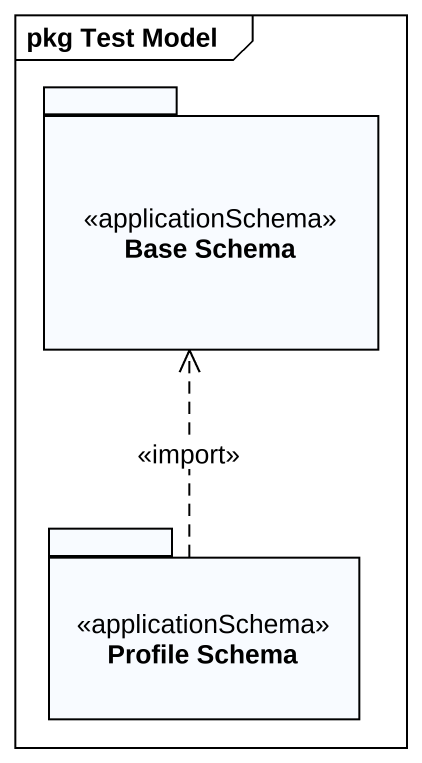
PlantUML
@startuml
mainframe pkg Test Model
package "Base Schema" as Base_Schema <<applicationSchema>> {
}
package "Profile Schema" as Profile_Schema <<applicationSchema>> {
}
Profile_Schema .up.> Base_Schema : <<import>>
@enduml
